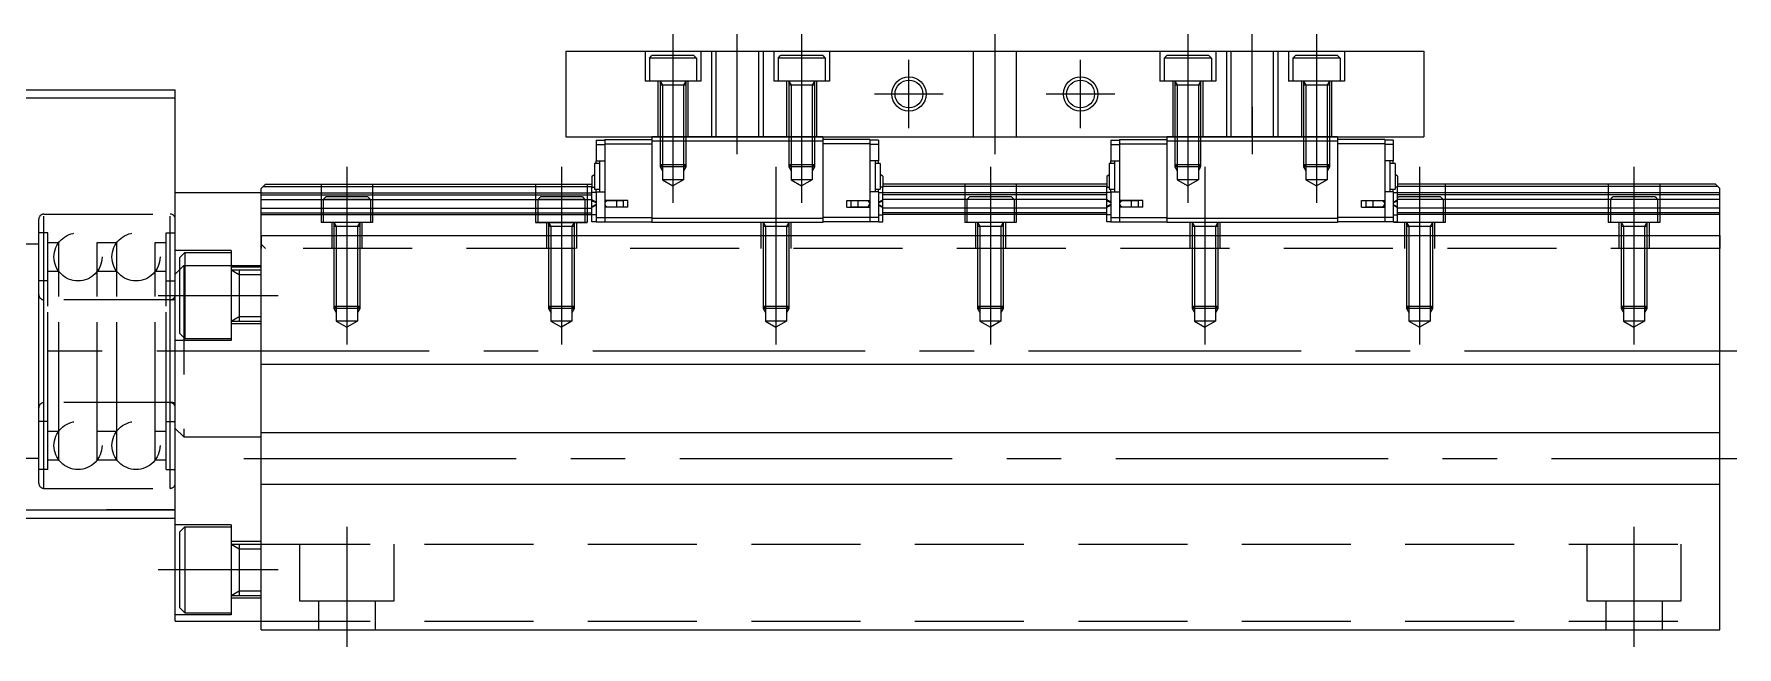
# Model space of a CAD drawing. Header units: millimetres. Extents: x -77 to 465, y -68 to 222.
# Drawn here: x 266.4 to 464.9, y -34.5 to 37 of the extents above; entities that cross this region are included whole.
import ezdxf

# ---------------------------------------------------------------- set-up
doc = ezdxf.new("R2010")
doc.units = ezdxf.units.MM
doc.linetypes.add('CENTER', pattern=[50.8, 31.75, -6.35, 6.35, -6.35])
doc.linetypes.add('DASHED', pattern=[19.05, 12.7, -6.35])
doc.layers.add('CENTER', color=1, linetype='Continuous')

msp = doc.modelspace()

# ---------------------------------------------------------------- linework, layer by layer
at = {"color": 7, "linetype": 'Continuous', "lineweight": -3}
for p, q in [((328.38, 35), (428.38, 35)), ((328.38, 35), (328.38, 25)), ((428.38, 35), (428.38, 25)), ((262.38, 30.5), (282.88, 30.5)), ((282.88, -31.5), (282.88, 30.5)), ((282.88, 29.5), (262.38, 29.5)), ((328.38, 25), (428.38, 25)), ((331.93, 24.6), (331.93, 24.1)), ((331.93, 24.6), (332.93, 24.6)), ((331.93, 24.1), (332.93, 24.1)), ((331.93, 24.1), (331.93, 22.2)), ((332.93, 24.7), (332.93, 24.2)), ((332.93, 24.7), (338.43, 24.7)), ((332.93, 24.2), (338.43, 24.2)), ((332.93, 24.2), (332.93, 17.6)), ((338.43, 25), (338.43, 15.5)), ((358.33, 25), (338.43, 25)), ((358.33, 24.5), (338.43, 24.5)), ((358.33, 25), (358.33, 24.5)), ((363.83, 24.7), (358.33, 24.7)), ((358.33, 24.5), (358.33, 15.5)), ((363.83, 24.2), (358.33, 24.2)), ((363.83, 24.7), (363.83, 24.2)), ((364.83, 24.6), (363.83, 24.6)), ((363.83, 24.2), (363.83, 17.6)), ((364.83, 24.1), (363.83, 24.1)), ((364.83, 24.6), (364.83, 24.1)), ((364.83, 24.1), (364.83, 22.2)), ((391.93, 24.6), (391.93, 24.1)), ((391.93, 24.6), (392.93, 24.6)), ((391.93, 24.1), (391.93, 22.2)), ((391.93, 24.1), (392.93, 24.1)), ((392.93, 24.7), (392.93, 24.2)), ((392.93, 24.7), (398.43, 24.7)), ((392.93, 24.2), (392.93, 17.6)), ((392.93, 24.2), (398.43, 24.2)), ((398.43, 25), (398.43, 24.5)), ((418.33, 25), (398.43, 25)), ((398.43, 24.5), (398.43, 15.5)), ((418.33, 24.5), (398.43, 24.5)), ((418.33, 25), (418.33, 24.5)), ((423.83, 24.7), (418.33, 24.7)), ((418.33, 24.5), (418.33, 15.5)), ((423.83, 24.2), (418.33, 24.2)), ((423.83, 24.7), (423.83, 24.2)), ((424.83, 24.6), (423.83, 24.6)), ((423.83, 24.2), (423.83, 17.6)), ((424.83, 24.1), (423.83, 24.1)), ((424.83, 24.6), (424.83, 24.1)), ((424.83, 24.1), (424.83, 22.2)), ((332.33, 21.9), (331.73, 21.9)), ((331.73, 21.9), (331.73, 18.9)), ((331.93, 21.9), (331.93, 22.2)), ((331.93, 22.2), (332.93, 22.2)), ((332.33, 22.2), (332.33, 18.6)), ((364.83, 22.2), (363.83, 22.2)), ((364.43, 22.2), (364.43, 18.6)), ((365.03, 21.9), (364.43, 21.9)), ((364.83, 21.9), (364.83, 22.2)), ((365.03, 21.9), (365.03, 18.9)), ((392.33, 21.9), (391.73, 21.9)), ((391.73, 21.9), (391.73, 18.9)), ((391.93, 21.9), (391.93, 22.2)), ((391.93, 22.2), (392.93, 22.2)), ((392.33, 22.2), (392.33, 18.6)), ((424.83, 22.2), (423.83, 22.2)), ((424.43, 22.2), (424.43, 18.6)), ((425.03, 21.9), (424.43, 21.9)), ((424.83, 21.9), (424.83, 22.2)), ((425.03, 21.9), (425.03, 18.9)), ((331.43, 20.43), (331.73, 20.61)), ((331.43, 20.43), (331.43, 19.13)), ((365.33, 20.43), (365.03, 20.61)), ((365.33, 20.43), (365.33, 19.13)), ((391.43, 20.43), (391.73, 20.61)), ((391.43, 20.43), (391.43, 19.13)), ((425.33, 20.43), (425.03, 20.61)), ((425.33, 20.43), (425.33, 19.13)), ((282.88, 18.5), (292.88, 18.5)), ((293.38, 19.5), (292.88, 19)), ((292.88, -32.5), (292.88, 19)), ((292.88, 18.5), (292.88, 18.55)), ((292.88, -31.5), (292.88, 18.5)), ((292.88, 18.46), (331.43, 18.46)), ((292.88, 18.25), (331.43, 18.25)), ((293.08, 19.2), (331.43, 19.2)), ((293.38, 19.5), (331.43, 19.5)), ((331.43, 19.13), (331.73, 19.13)), ((331.43, 18.51), (331.43, 19.13)), ((331.93, 18.51), (331.43, 18.51)), ((331.43, 17.64), (331.43, 18.51)), ((331.73, 18.9), (332.33, 18.9)), ((331.93, 18.6), (331.93, 18.9)), ((331.93, 18.6), (332.93, 18.6)), ((331.93, 18.6), (331.93, 15.6)), ((364.83, 18.6), (363.83, 18.6)), ((364.43, 18.9), (365.03, 18.9)), ((364.83, 18.6), (364.83, 18.9)), ((364.83, 18.6), (364.83, 15.6)), ((364.83, 18.51), (365.33, 18.51)), ((365.33, 19.13), (365.03, 19.13)), ((391.43, 19.5), (365.33, 19.5)), ((391.43, 19.2), (365.33, 19.2)), ((365.33, 18.51), (365.33, 19.13)), ((365.33, 17.64), (365.33, 18.51)), ((391.43, 18.46), (365.33, 18.46)), ((391.43, 18.25), (365.33, 18.25)), ((391.43, 18.51), (391.43, 19.13)), ((391.43, 19.13), (391.73, 19.13)), ((391.93, 18.51), (391.43, 18.51)), ((391.43, 17.64), (391.43, 18.51)), ((391.73, 18.9), (392.33, 18.9)), ((391.93, 18.6), (391.93, 18.9)), ((391.93, 18.6), (392.93, 18.6)), ((391.93, 18.6), (391.93, 15.6)), ((424.83, 18.6), (423.83, 18.6)), ((424.43, 18.9), (425.03, 18.9)), ((424.83, 18.6), (424.83, 18.9)), ((424.83, 18.6), (424.83, 15.6)), ((424.83, 18.51), (425.33, 18.51)), ((425.33, 19.13), (425.03, 19.13)), ((462.38, 19.5), (425.33, 19.5)), ((462.68, 19.2), (425.33, 19.2)), ((425.33, 18.51), (425.33, 19.13)), ((425.33, 17.64), (425.33, 18.51)), ((462.88, 18.46), (425.33, 18.46)), ((462.88, 18.25), (425.33, 18.25)), ((462.38, 19.5), (462.88, 19)), ((462.88, -32.5), (462.88, 19)), ((292.88, 17.7), (331.43, 17.7)), ((292.88, 16.7), (331.43, 16.7)), ((292.88, 16.15), (331.43, 16.15)), ((292.88, 15.94), (331.43, 15.94)), ((331.43, 17.55), (331.43, 17.64)), ((331.93, 17.38), (331.43, 17.64)), ((331.43, 16.85), (331.43, 17.55)), ((331.93, 17.29), (331.43, 17.55)), ((331.93, 17.11), (331.43, 16.85)), ((331.93, 17.02), (331.43, 16.76)), ((331.43, 16.76), (331.43, 16.85)), ((331.43, 15.89), (331.43, 16.76)), ((331.43, 15.1), (331.43, 15.89)), ((331.93, 15.89), (331.43, 15.89)), ((331.93, 17.11), (331.93, 17.11)), ((332.93, 17.6), (332.93, 16.8)), ((335.63, 17.6), (332.93, 17.6)), ((332.93, 16.8), (332.93, 15.6)), ((335.63, 16.8), (332.93, 16.8)), ((334.33, 17.55), (333.28, 17.55)), ((333.28, 16.85), (334.33, 16.85)), ((333.73, 17.55), (333.73, 17.6)), ((333.73, 16.8), (333.73, 16.85)), ((334.19, 17.55), (334.19, 17.6)), ((334.19, 16.8), (334.19, 16.85)), ((334.33, 17.2), (334.33, 17.55)), ((335.13, 17.55), (334.33, 17.55)), ((334.33, 16.85), (334.33, 17.2)), ((334.33, 16.85), (335.13, 16.85)), ((335.13, 17.2), (335.13, 17.55)), ((335.13, 16.85), (335.13, 17.2)), ((335.63, 16.8), (335.63, 17.6)), ((361.13, 16.8), (361.13, 17.6)), ((361.13, 17.6), (363.83, 17.6)), ((361.13, 16.8), (363.83, 16.8)), ((361.63, 17.55), (361.63, 17.2)), ((362.43, 17.55), (361.63, 17.55)), ((361.63, 17.2), (361.63, 16.85)), ((361.63, 16.85), (362.43, 16.85)), ((363.48, 17.55), (362.43, 17.55)), ((362.43, 17.55), (362.43, 17.2)), ((362.43, 17.2), (362.43, 16.85)), ((362.43, 16.85), (363.48, 16.85)), ((362.57, 17.55), (362.57, 17.6)), ((362.57, 16.8), (362.57, 16.85)), ((363.03, 17.55), (363.03, 17.6)), ((363.03, 16.8), (363.03, 16.85)), ((363.83, 17.6), (363.83, 16.8)), ((363.83, 16.8), (363.83, 15.6)), ((364.83, 17.38), (365.33, 17.64)), ((364.83, 17.29), (365.33, 17.55)), ((364.83, 17.11), (364.83, 17.11)), ((364.83, 17.11), (365.33, 16.85)), ((364.83, 17.02), (365.33, 16.76)), ((364.83, 15.89), (365.33, 15.89)), ((391.43, 17.7), (365.33, 17.7)), ((365.33, 17.55), (365.33, 17.64)), ((365.33, 16.85), (365.33, 17.55)), ((365.33, 16.76), (365.33, 16.85)), ((365.33, 15.89), (365.33, 16.76)), ((391.43, 16.7), (365.33, 16.7)), ((391.43, 16.15), (365.33, 16.15)), ((391.43, 15.94), (365.33, 15.94)), ((365.33, 15.1), (365.33, 15.89)), ((391.93, 17.38), (391.43, 17.64)), ((391.43, 17.55), (391.43, 17.64)), ((391.93, 17.29), (391.43, 17.55)), ((391.43, 16.85), (391.43, 17.55)), ((391.93, 17.11), (391.43, 16.85)), ((391.93, 17.02), (391.43, 16.76)), ((391.43, 16.76), (391.43, 16.85)), ((391.43, 15.89), (391.43, 16.76)), ((391.93, 15.89), (391.43, 15.89)), ((391.43, 15.1), (391.43, 15.89)), ((391.93, 17.11), (391.93, 17.11)), ((395.63, 17.6), (392.93, 17.6)), ((392.93, 17.6), (392.93, 16.8)), ((392.93, 16.8), (392.93, 15.6)), ((395.63, 16.8), (392.93, 16.8)), ((394.33, 17.55), (393.28, 17.55)), ((393.28, 16.85), (394.33, 16.85)), ((393.73, 17.55), (393.73, 17.6)), ((393.73, 16.8), (393.73, 16.85)), ((394.19, 17.55), (394.19, 17.6)), ((394.19, 16.8), (394.19, 16.85)), ((394.33, 17.2), (394.33, 17.55)), ((395.13, 17.55), (394.33, 17.55)), ((394.33, 16.85), (394.33, 17.2)), ((394.33, 16.85), (395.13, 16.85)), ((395.13, 17.2), (395.13, 17.55)), ((395.13, 16.85), (395.13, 17.2)), ((395.63, 16.8), (395.63, 17.6)), ((421.13, 17.6), (423.83, 17.6)), ((421.13, 16.8), (421.13, 17.6)), ((421.13, 16.8), (423.83, 16.8)), ((422.43, 17.55), (421.63, 17.55)), ((421.63, 17.55), (421.63, 17.2)), ((421.63, 17.2), (421.63, 16.85)), ((421.63, 16.85), (422.43, 16.85)), ((422.43, 17.55), (422.43, 17.2)), ((423.48, 17.55), (422.43, 17.55)), ((422.43, 17.2), (422.43, 16.85)), ((422.43, 16.85), (423.48, 16.85)), ((422.57, 17.55), (422.57, 17.6)), ((422.57, 16.8), (422.57, 16.85)), ((423.03, 17.55), (423.03, 17.6)), ((423.03, 16.8), (423.03, 16.85)), ((423.83, 17.6), (423.83, 16.8)), ((423.83, 16.8), (423.83, 15.6)), ((424.83, 17.38), (425.33, 17.64)), ((424.83, 17.29), (425.33, 17.55)), ((424.83, 17.11), (424.83, 17.11)), ((424.83, 17.11), (425.33, 16.85)), ((424.83, 17.02), (425.33, 16.76)), ((424.83, 15.89), (425.33, 15.89)), ((462.88, 17.7), (425.33, 17.7)), ((425.33, 17.55), (425.33, 17.64)), ((425.33, 16.85), (425.33, 17.55)), ((425.33, 16.76), (425.33, 16.85)), ((425.33, 15.89), (425.33, 16.76)), ((462.88, 16.7), (425.33, 16.7)), ((462.88, 16.15), (425.33, 16.15)), ((462.88, 15.94), (425.33, 15.94)), ((425.33, 15.1), (425.33, 15.89)), ((331.93, 15.1), (331.43, 15.1)), ((331.93, 15.6), (331.93, 15.1)), ((331.93, 15.6), (332.93, 15.6)), ((331.93, 15.1), (332.93, 15.1)), ((332.93, 15.6), (332.93, 15.1)), ((332.93, 15.6), (338.43, 15.6)), ((332.93, 15.1), (338.43, 15.1)), ((338.43, 15.5), (338.43, 15)), ((358.33, 15.5), (338.43, 15.5)), ((358.33, 15), (338.43, 15)), ((363.83, 15.6), (358.33, 15.6)), ((358.33, 15.5), (358.33, 15)), ((363.83, 15.1), (358.33, 15.1)), ((363.83, 15.6), (363.83, 15.1)), ((364.83, 15.6), (363.83, 15.6)), ((364.83, 15.1), (363.83, 15.1)), ((364.83, 15.6), (364.83, 15.1)), ((364.83, 15.1), (365.33, 15.1)), ((391.93, 15.1), (391.43, 15.1)), ((391.93, 15.6), (391.93, 15.1)), ((391.93, 15.6), (392.93, 15.6)), ((391.93, 15.1), (392.93, 15.1)), ((392.93, 15.6), (392.93, 15.1)), ((392.93, 15.6), (398.43, 15.6)), ((392.93, 15.1), (398.43, 15.1)), ((398.43, 15.5), (398.43, 15)), ((418.33, 15.5), (398.43, 15.5)), ((418.33, 15), (398.43, 15)), ((423.83, 15.6), (418.33, 15.6)), ((418.33, 15.5), (418.33, 15)), ((423.83, 15.1), (418.33, 15.1)), ((424.83, 15.6), (423.83, 15.6)), ((423.83, 15.6), (423.83, 15.1)), ((424.83, 15.1), (423.83, 15.1)), ((424.83, 15.6), (424.83, 15.1)), ((424.83, 15.1), (425.33, 15.1)), ((292.88, 13.5), (462.88, 13.5)), ((292.88, -1.5), (462.88, -1.5)), ((292.88, -9.5), (462.88, -9.5)), ((292.88, -15.5), (462.88, -15.5)), ((292.88, -32.5), (292.88, -15.8)), ((264.38, -18.5), (282.88, -18.5)), ((282.88, -19.5), (264.38, -19.5)), ((282.88, -18.5), (274.88, -18.5)), ((282.88, -31.5), (292.88, -31.5)), ((292.88, -32.5), (462.88, -32.5)), ((292.88, -32.5), (462.88, -32.5))]:
    msp.add_line(p, q, dxfattribs=at)
at = {"color": 3, "linetype": 'DASHED', "lineweight": -3}
for p, q in [((337.63, 35), (337.63, 31.5)), ((338.13, 34.2), (338.43, 34.5)), ((343.63, 34.2), (338.13, 34.2)), ((338.13, 34.2), (338.13, 31.5)), ((343.33, 34.5), (338.43, 34.5)), ((343.33, 34.5), (343.63, 34.2)), ((343.63, 34.2), (343.63, 31.5)), ((344.13, 35), (344.13, 31.5)), ((345.38, 35), (345.38, 25)), ((345.92, 25), (345.92, 35)), ((350.84, 35), (350.84, 25)), ((351.38, 35), (351.38, 25)), ((352.63, 35), (352.63, 31.5)), ((353.13, 34.2), (353.43, 34.5)), ((358.63, 34.2), (353.13, 34.2)), ((353.13, 34.2), (353.13, 31.5)), ((358.33, 34.5), (353.43, 34.5)), ((358.33, 34.5), (358.63, 34.2)), ((358.63, 34.2), (358.63, 31.5)), ((359.13, 35), (359.13, 31.5)), ((375.88, 35), (375.88, 25)), ((380.88, 35), (380.88, 25)), ((397.63, 35), (397.63, 31.5)), ((398.13, 34.2), (398.43, 34.5)), ((403.63, 34.2), (398.13, 34.2)), ((398.13, 34.2), (398.13, 31.5)), ((403.33, 34.5), (398.43, 34.5)), ((403.33, 34.5), (403.63, 34.2)), ((403.63, 34.2), (403.63, 31.5)), ((404.13, 35), (404.13, 31.5)), ((405.38, 35), (405.38, 25)), ((405.92, 25), (405.92, 35)), ((410.84, 35), (410.84, 25)), ((411.38, 35), (411.38, 25)), ((412.63, 35), (412.63, 31.5)), ((413.13, 34.2), (413.43, 34.5)), ((418.63, 34.2), (413.13, 34.2)), ((413.13, 34.2), (413.13, 31.5)), ((418.33, 34.5), (413.43, 34.5)), ((418.33, 34.5), (418.63, 34.2)), ((418.63, 34.2), (418.63, 31.5)), ((419.13, 35), (419.13, 31.5)), ((344.13, 31.5), (337.63, 31.5)), ((339.13, 31.5), (339.13, 25)), ((339.38, 31.5), (339.38, 21.5)), ((339.38, 31.5), (339.65, 31.03)), ((342.38, 31.03), (339.38, 31.03)), ((339.65, 31.03), (339.65, 20)), ((342.38, 31.5), (342.11, 31.03)), ((342.11, 31.03), (342.11, 20)), ((342.38, 31.5), (342.38, 21.5)), ((342.63, 31.5), (342.63, 25)), ((359.13, 31.5), (352.63, 31.5)), ((354.13, 31.5), (354.13, 25)), ((354.38, 31.5), (354.38, 21.5)), ((354.38, 31.5), (354.65, 31.03)), ((357.38, 31.03), (354.38, 31.03)), ((354.65, 31.03), (354.65, 20)), ((357.38, 31.5), (357.11, 31.03)), ((357.11, 31.03), (357.11, 20)), ((357.38, 31.5), (357.38, 21.5)), ((357.63, 31.5), (357.63, 25)), ((404.13, 31.5), (397.63, 31.5)), ((399.13, 31.5), (399.13, 25)), ((399.38, 31.5), (399.38, 21.5)), ((399.38, 31.5), (399.65, 31.03)), ((402.38, 31.03), (399.38, 31.03)), ((399.65, 31.03), (399.65, 20)), ((402.38, 31.5), (402.11, 31.03)), ((402.11, 31.03), (402.11, 20)), ((402.38, 31.5), (402.38, 21.5)), ((402.63, 31.5), (402.63, 25)), ((419.13, 31.5), (412.63, 31.5)), ((414.13, 31.5), (414.13, 25)), ((414.38, 31.5), (414.38, 21.5)), ((414.38, 31.5), (414.65, 31.03)), ((417.38, 31.03), (414.38, 31.03)), ((414.65, 31.03), (414.65, 20)), ((417.38, 31.5), (417.11, 31.03)), ((417.11, 31.03), (417.11, 20)), ((417.38, 31.5), (417.38, 21.5)), ((417.63, 31.5), (417.63, 25)), ((339.65, 21.5), (339.38, 21.77)), ((339.38, 21.77), (342.38, 21.77)), ((339.38, 21.5), (339.65, 21.03)), ((342.38, 21.5), (339.38, 21.5)), ((342.11, 21.5), (339.65, 21.5)), ((342.11, 20), (339.65, 20)), ((339.65, 20), (340.88, 19.29)), ((342.11, 20), (340.88, 19.29)), ((342.38, 21.77), (342.11, 21.5)), ((342.38, 21.5), (342.11, 21.03)), ((354.65, 21.5), (354.38, 21.77)), ((354.38, 21.77), (357.38, 21.77)), ((354.38, 21.5), (354.65, 21.03)), ((357.38, 21.5), (354.38, 21.5)), ((357.11, 21.5), (354.65, 21.5)), ((357.11, 20), (354.65, 20)), ((354.65, 20), (355.88, 19.29)), ((357.11, 20), (355.88, 19.29)), ((357.38, 21.77), (357.11, 21.5)), ((357.38, 21.5), (357.11, 21.03)), ((399.65, 21.5), (399.38, 21.77)), ((399.38, 21.77), (402.38, 21.77)), ((399.38, 21.5), (399.65, 21.03)), ((402.38, 21.5), (399.38, 21.5)), ((402.11, 21.5), (399.65, 21.5)), ((402.11, 20), (399.65, 20)), ((399.65, 20), (400.88, 19.29)), ((402.11, 20), (400.88, 19.29)), ((402.38, 21.77), (402.11, 21.5)), ((402.38, 21.5), (402.11, 21.03)), ((414.65, 21.5), (414.38, 21.77)), ((414.38, 21.77), (417.38, 21.77)), ((414.38, 21.5), (414.65, 21.03)), ((417.38, 21.5), (414.38, 21.5)), ((417.11, 21.5), (414.65, 21.5)), ((417.11, 20), (414.65, 20)), ((414.65, 20), (415.88, 19.29)), ((417.11, 20), (415.88, 19.29)), ((417.38, 21.77), (417.11, 21.5)), ((417.38, 21.5), (417.11, 21.03)), ((299.88, 19.5), (299.88, 15)), ((300.13, 17.7), (300.43, 18)), ((305.33, 18), (300.43, 18)), ((305.33, 18), (305.63, 17.7)), ((305.88, 19.5), (305.88, 15)), ((324.88, 19.5), (324.88, 15)), ((325.13, 17.7), (325.43, 18)), ((330.33, 18), (325.43, 18)), ((330.33, 18), (330.63, 17.7)), ((330.88, 19.5), (330.88, 15)), ((374.88, 19.5), (374.88, 15)), ((375.13, 17.7), (375.43, 18)), ((380.33, 18), (375.43, 18)), ((380.33, 18), (380.63, 17.7)), ((380.88, 19.5), (380.88, 15)), ((425.33, 17.9), (425.43, 18)), ((430.33, 18), (425.43, 18)), ((430.33, 18), (430.63, 17.7)), ((430.88, 19.5), (430.88, 15)), ((449.88, 19.5), (449.88, 15)), ((450.13, 17.7), (450.43, 18)), ((455.33, 18), (450.43, 18)), ((455.33, 18), (455.63, 17.7)), ((455.88, 19.5), (455.88, 15)), ((267.58, 16), (282.28, 16)), ((267.58, -16), (267.58, 15.96)), ((282.28, -16), (282.28, 15.96)), ((305.63, 17.7), (300.13, 17.7)), ((300.13, 17.7), (300.13, 15)), ((305.63, 17.7), (305.63, 15)), ((330.63, 17.7), (325.13, 17.7)), ((325.13, 17.7), (325.13, 15)), ((330.63, 17.7), (330.63, 15)), ((380.63, 17.7), (375.13, 17.7)), ((375.13, 17.7), (375.13, 15)), ((380.63, 17.7), (380.63, 15)), ((430.63, 17.7), (425.33, 17.7)), ((430.63, 17.7), (430.63, 15)), ((455.63, 17.7), (450.13, 17.7)), ((450.13, 17.7), (450.13, 15)), ((455.63, 17.7), (455.63, 15)), ((266.98, -15.39), (266.98, 15.39)), ((282.88, -15.39), (282.88, 15.39)), ((305.88, 15), (299.88, 15)), ((305.88, 15), (299.88, 15)), ((305.63, 15), (300.13, 15)), ((301.13, 15), (301.13, 12)), ((301.38, 15), (301.38, 5)), ((301.38, 15), (301.65, 14.53)), ((304.38, 14.53), (301.38, 14.53)), ((301.65, 14.53), (301.65, 3.5)), ((304.38, 15), (304.11, 14.53)), ((304.11, 14.53), (304.11, 3.5)), ((304.38, 15), (304.38, 5)), ((304.63, 15), (304.63, 12)), ((324.88, 15), (330.88, 15)), ((330.88, 15), (324.88, 15)), ((330.63, 15), (325.13, 15)), ((326.13, 15), (326.13, 12)), ((326.38, 15), (326.38, 5)), ((326.38, 15), (326.65, 14.53)), ((329.38, 14.53), (326.38, 14.53)), ((326.65, 14.53), (326.65, 3.5)), ((329.38, 15), (329.11, 14.53)), ((329.11, 14.53), (329.11, 3.5)), ((329.38, 15), (329.38, 5)), ((329.63, 15), (329.63, 12)), ((351.13, 15), (351.13, 12)), ((351.38, 15), (351.38, 5)), ((351.38, 15), (351.65, 14.53)), ((354.38, 14.53), (351.38, 14.53)), ((351.65, 14.53), (351.65, 3.5)), ((354.38, 15), (354.11, 14.53)), ((354.11, 14.53), (354.11, 3.5)), ((354.38, 15), (354.38, 5)), ((354.63, 15), (354.63, 12)), ((380.88, 15), (374.88, 15)), ((380.88, 15), (374.88, 15)), ((380.63, 15), (375.13, 15)), ((376.13, 15), (376.13, 12)), ((376.38, 15), (376.38, 5)), ((376.38, 15), (376.65, 14.53)), ((379.38, 14.53), (376.38, 14.53)), ((376.65, 14.53), (376.65, 3.5)), ((379.38, 15), (379.11, 14.53)), ((379.11, 14.53), (379.11, 3.5)), ((379.38, 15), (379.38, 5)), ((379.63, 15), (379.63, 12)), ((401.13, 15), (401.13, 12)), ((401.38, 15), (401.38, 5)), ((401.38, 15), (401.65, 14.53)), ((404.38, 14.53), (401.38, 14.53)), ((401.65, 14.53), (401.65, 3.5)), ((404.38, 15), (404.11, 14.53)), ((404.11, 14.53), (404.11, 3.5)), ((404.38, 15), (404.38, 5)), ((404.63, 15), (404.63, 12)), ((424.88, 15.1), (424.88, 15)), ((430.88, 15), (424.88, 15)), ((430.88, 15), (424.88, 15)), ((425.13, 15.1), (425.13, 15)), ((430.63, 15), (425.13, 15)), ((426.13, 15), (426.13, 12)), ((426.38, 15), (426.38, 12)), ((426.38, 15), (426.65, 14.53)), ((426.38, 15), (426.38, 5)), ((429.38, 14.53), (426.38, 14.53)), ((426.65, 14.53), (426.65, 3.5)), ((429.38, 15), (429.11, 14.53)), ((429.11, 14.53), (429.11, 3.5)), ((429.38, 15), (429.38, 12)), ((429.38, 15), (429.38, 5)), ((429.63, 15), (429.63, 12)), ((455.88, 15), (449.88, 15)), ((455.63, 15), (450.13, 15)), ((451.13, 15), (451.13, 12)), ((451.38, 15), (451.38, 5)), ((451.38, 15), (451.65, 14.53)), ((454.38, 14.53), (451.38, 14.53)), ((451.65, 14.53), (451.65, 3.5)), ((454.38, 15), (454.11, 14.53)), ((454.11, 14.53), (454.11, 3.5)), ((454.38, 15), (454.38, 5)), ((454.63, 15), (454.63, 12)), ((266.98, 12.5), (260.98, 12.5)), ((268.04, 13.8), (266.98, 13.8)), ((266.98, -13.79), (266.98, 13.79)), ((266.98, -13.79), (266.98, 13.79)), ((268.04, -13.8), (268.04, 13.8)), ((268.04, -13.8), (268.04, 13.8)), ((268.04, 12.68), (269.31, 12.68)), ((268.04, -12.67), (268.04, 12.67)), ((269.31, -12.68), (269.31, 12.68)), ((273.79, -12.68), (273.79, 12.68)), ((273.79, 12.68), (276.07, 12.68)), ((276.07, -12.68), (276.07, 12.68)), ((280.55, -12.68), (280.55, 12.68)), ((280.55, 12.68), (281.82, 12.68)), ((281.82, -13.8), (281.82, 13.8)), ((281.82, -13.8), (281.82, 13.8)), ((281.82, 13.8), (282.88, 13.8)), ((281.82, -12.67), (281.82, 12.67)), ((282.88, -13.79), (282.88, 13.79)), ((282.88, -13.79), (282.88, 13.79)), ((292.88, 13.5), (292.88, 12.5)), ((292.88, 12.5), (293.38, 12)), ((292.88, 12.5), (292.88, 12)), ((292.88, 12), (292.88, 12.49)), ((462.88, 12), (292.88, 12)), ((462.88, 13.5), (462.88, 12)), ((289.38, 11.75), (282.88, 11.75)), ((283.88, 10), (282.88, 9)), ((283.98, 11.5), (283.38, 10.9)), ((283.38, 10.9), (283.38, 2.1)), ((283.88, 10), (283.88, -10)), ((283.88, 10), (292.88, 10)), ((283.98, 11.5), (283.98, 1.5)), ((283.98, 11.5), (289.38, 11.5)), ((289.38, 11.75), (289.38, 1.25)), ((268.04, 8.2), (266.98, 8.2)), ((266.98, -8.16), (266.98, 8.16)), ((266.98, -8.16), (266.98, 8.16)), ((268.04, -9.32), (268.04, 9.32)), ((268.04, 9.32), (269.31, 9.32)), ((268.04, -8.16), (268.04, 8.16)), ((268.04, -8.16), (268.04, 8.16)), ((269.31, -9.32), (269.31, 9.32)), ((273.79, -9.32), (273.79, 9.32)), ((273.79, 9.32), (276.07, 9.32)), ((276.07, -9.32), (276.07, 9.32)), ((280.55, -9.32), (280.55, 9.32)), ((280.55, 9.32), (281.82, 9.32)), ((281.82, -9.32), (281.82, 9.32)), ((281.82, 8.2), (282.88, 8.2)), ((281.82, -8.16), (281.82, 8.16)), ((281.82, -8.16), (281.82, 8.16)), ((292.88, 9.8), (289.38, 9.8)), ((289.38, 9.5), (292.88, 9.5)), ((289.38, 9.5), (290.32, 8.96)), ((290.32, 9.5), (290.32, 3.5)), ((290.32, 8.96), (292.88, 8.96)), ((282.58, 6), (258.08, 6)), ((266.98, -6.59), (266.98, 6.59)), ((267.58, -5.99), (267.58, 5.99)), ((282.28, -5.99), (282.28, 5.99)), ((289.38, 3.5), (290.32, 4.04)), ((290.32, 4.04), (292.88, 4.04)), ((301.65, 5), (301.38, 5.27)), ((301.38, 5.27), (304.38, 5.27)), ((304.38, 5), (301.38, 5)), ((301.38, 5), (301.65, 4.53)), ((304.38, 5.27), (304.11, 5)), ((304.38, 5), (304.11, 4.53)), ((326.65, 5), (326.38, 5.27)), ((326.38, 5.27), (329.38, 5.27)), ((329.38, 5), (326.38, 5)), ((326.38, 5), (326.65, 4.53)), ((329.38, 5.27), (329.11, 5)), ((329.38, 5), (329.11, 4.53)), ((351.65, 5), (351.38, 5.27)), ((351.38, 5.27), (354.38, 5.27)), ((354.38, 5), (351.38, 5)), ((351.38, 5), (351.65, 4.53)), ((354.38, 5.27), (354.11, 5)), ((354.38, 5), (354.11, 4.53)), ((376.65, 5), (376.38, 5.27)), ((376.38, 5.27), (379.38, 5.27)), ((379.38, 5), (376.38, 5)), ((376.38, 5), (376.65, 4.53)), ((379.38, 5.27), (379.11, 5)), ((379.38, 5), (379.11, 4.53)), ((401.65, 5), (401.38, 5.27)), ((401.38, 5.27), (404.38, 5.27)), ((404.38, 5), (401.38, 5)), ((401.38, 5), (401.65, 4.53)), ((404.38, 5.27), (404.11, 5)), ((404.38, 5), (404.11, 4.53)), ((426.65, 5), (426.38, 5.27)), ((426.38, 5.27), (429.38, 5.27)), ((429.38, 5), (426.38, 5)), ((426.38, 5), (426.65, 4.53)), ((429.38, 5.27), (429.11, 5)), ((429.38, 5), (429.11, 4.53)), ((451.65, 5), (451.38, 5.27)), ((451.38, 5.27), (454.38, 5.27)), ((454.38, 5), (451.38, 5)), ((451.38, 5), (451.65, 4.53)), ((454.38, 5.27), (454.11, 5)), ((454.38, 5), (454.11, 4.53)), ((283.98, 1.5), (283.38, 2.1)), ((289.38, 3.5), (292.88, 3.5)), ((292.88, 3.2), (289.38, 3.2)), ((304.11, 3.5), (301.65, 3.5)), ((301.65, 3.5), (302.88, 2.79)), ((304.11, 3.5), (302.88, 2.79)), ((329.11, 3.5), (326.65, 3.5)), ((326.65, 3.5), (327.88, 2.79)), ((329.11, 3.5), (327.88, 2.79)), ((354.11, 3.5), (351.65, 3.5)), ((351.65, 3.5), (352.88, 2.79)), ((354.11, 3.5), (352.88, 2.79)), ((379.11, 3.5), (376.65, 3.5)), ((376.65, 3.5), (377.88, 2.79)), ((379.11, 3.5), (377.88, 2.79)), ((404.11, 3.5), (401.65, 3.5)), ((401.65, 3.5), (402.88, 2.79)), ((404.11, 3.5), (402.88, 2.79)), ((429.11, 3.5), (426.65, 3.5)), ((426.65, 3.5), (427.88, 2.79)), ((429.11, 3.5), (427.88, 2.79)), ((454.11, 3.5), (451.65, 3.5)), ((451.65, 3.5), (452.88, 2.79)), ((454.11, 3.5), (452.88, 2.79)), ((289.38, 1.25), (282.88, 1.25)), ((283.98, 1.5), (289.38, 1.5)), ((282.58, -6), (258.08, -6)), ((268.04, -8.2), (266.98, -8.2)), ((268.04, -9.32), (269.31, -9.32)), ((273.79, -9.32), (276.07, -9.32)), ((280.55, -9.32), (281.82, -9.32)), ((281.82, -8.2), (282.88, -8.2)), ((283.88, -10), (282.88, -9)), ((283.88, -10), (292.88, -10)), ((260.98, -12.46), (266.98, -12.46)), ((268.04, -13.8), (266.98, -13.8)), ((268.04, -12.68), (269.31, -12.68)), ((273.79, -12.68), (276.07, -12.68)), ((280.55, -12.68), (281.82, -12.68)), ((281.82, -13.8), (282.88, -13.8)), ((267.58, -16), (282.28, -16)), ((289.38, -20.25), (282.88, -20.25)), ((283.98, -20.5), (283.38, -21.1)), ((283.38, -21.1), (283.38, -29.9)), ((283.98, -20.5), (283.98, -30.5)), ((283.98, -20.5), (289.38, -20.5)), ((289.38, -20.25), (289.38, -30.75)), ((292.88, -22.2), (289.38, -22.2)), ((289.38, -22.5), (292.88, -22.5)), ((289.38, -22.5), (290.32, -23.04)), ((290.32, -22.5), (290.32, -28.5)), ((290.32, -23.04), (292.88, -23.04)), ((292.88, -22.5), (462.88, -22.5)), ((297.38, -22.5), (297.38, -29.1)), ((297.38, -22.5), (297.38, -29.1)), ((308.38, -29.1), (308.38, -22.5)), ((308.38, -29.1), (308.38, -22.5)), ((447.38, -22.5), (447.38, -29.1)), ((447.38, -22.5), (447.38, -29.1)), ((458.38, -29.1), (458.38, -22.5)), ((458.38, -29.1), (458.38, -22.5)), ((289.38, -28.5), (290.32, -27.96)), ((289.38, -28.5), (292.88, -28.5)), ((292.88, -28.8), (289.38, -28.8)), ((290.32, -27.96), (292.88, -27.96)), ((297.38, -29.1), (308.38, -29.1)), ((299.58, -29.1), (299.58, -32.5)), ((306.18, -29.1), (306.18, -32.5)), ((447.38, -29.1), (458.38, -29.1)), ((449.58, -29.1), (449.58, -32.5)), ((456.18, -29.1), (456.18, -32.5)), ((289.38, -30.75), (282.88, -30.75)), ((283.98, -30.5), (283.38, -29.9)), ((283.98, -30.5), (289.38, -30.5)), ((292.88, -31.5), (462.88, -31.5))]:
    msp.add_line(p, q, dxfattribs=at)
at = {"color": 3, "linetype": 'DASHED', "lineweight": -3, "flags": 128}
msp.add_lwpolyline([(292.88, 12), (292.88, 12)], dxfattribs=at)
at = {"color": 3, "linetype": 'Continuous', "lineweight": -2}
for centre in [(368.38, 30), (388.38, 30)]:
    msp.add_circle(centre, 2, dxfattribs=at)
at = {"color": 7, "linetype": 'Continuous', "lineweight": -3}
for centre in [(368.38, 30), (388.38, 30)]:
    msp.add_circle(centre, 1.62, dxfattribs=at)
at = {"color": 3, "linetype": 'DASHED', "lineweight": -3}
for centre in [(271.55, 11), (278.31, 11), (271.55, -11), (278.31, -11)]:
    msp.add_circle(centre, 2.8, dxfattribs=at)
for centre, radius, start, end in [((267.58, 15.4), 0.6, 90, 180), ((282.28, 15.4), 0.6, 360, 90), ((267.58, 6.6), 0.6, 180, 270), ((282.28, 6.6), 0.6, 270, 0), ((282.58, 6.3), 0.3, 270, 0), ((267.58, -6.6), 0.6, 90, 180), ((282.28, -6.6), 0.6, 360, 90), ((282.58, -6.3), 0.3, 0, 90), ((267.58, -15.4), 0.6, 180, 270), ((282.28, -15.4), 0.6, 270, 0)]:
    msp.add_arc(centre, radius, start, end, dxfattribs=at)
at = {"color": 7, "linetype": 'Continuous', "lineweight": -3}
for centre, start, end in [((333.28, 17.2), 90, 180), ((333.28, 17.2), 180, 270), ((363.48, 17.2), 0, 90), ((363.48, 17.2), 270, 0), ((393.28, 17.2), 90, 180), ((393.28, 17.2), 180, 270), ((423.48, 17.2), 0, 90), ((423.48, 17.2), 270, 0)]:
    msp.add_arc(centre, 0.35, start, end, dxfattribs=at)
at = {"layer": 'CENTER', "color": 1, "linetype": 'CENTER', "lineweight": -3}
for p, q in [((340.88, 37), (340.88, 17.29)), ((348.38, 23), (348.38, 37)), ((355.88, 37), (355.88, 17.29)), ((378.38, 37), (378.38, 23)), ((400.88, 37), (400.88, 17.29)), ((408.38, 25), (408.38, 37)), ((415.88, 37), (415.88, 17.29)), ((368.38, 26), (368.38, 34)), ((388.38, 26), (388.38, 34)), ((372.38, 30), (364.38, 30)), ((392.38, 30), (384.38, 30)), ((408.38, 28.5), (408.38, 23)), ((302.88, 21.5), (302.88, 0.79)), ((327.88, 21.5), (327.88, 0.79)), ((352.88, 21.5), (352.88, 0.79)), ((352.88, 20.32), (352.88, 10.98)), ((377.88, 21.5), (377.88, 0.79)), ((402.88, 21.5), (402.88, 0.79)), ((427.88, 21.5), (427.88, 0.79)), ((452.88, 21.5), (452.88, 0.79)), ((280.88, 6.5), (294.88, 6.5)), ((464.88, 0), (180.58, 0)), ((290.88, -12.5), (464.88, -12.5)), ((302.88, -20.5), (302.88, -34.5)), ((452.88, -20.5), (452.88, -34.5)), ((294.88, -25.5), (280.88, -25.5))]:
    msp.add_line(p, q, dxfattribs=at)

doc.saveas('drawing.dxf')
